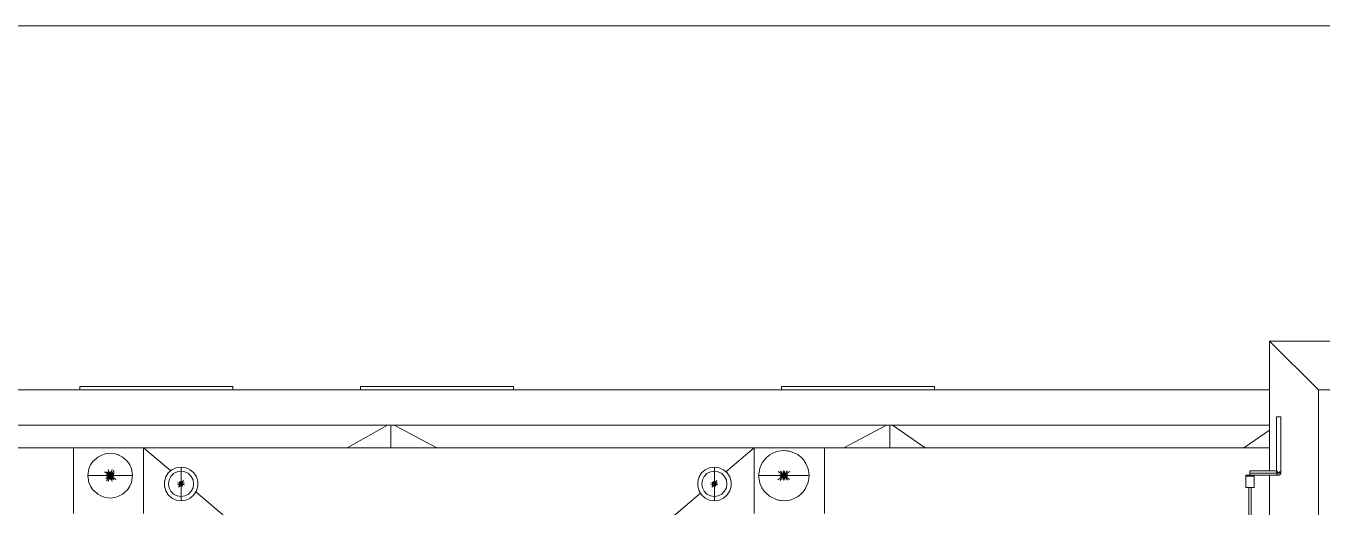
# Model space of a CAD drawing. Header units: inches. Extents: x -578 to 1873, y 397 to 1812.
# Drawn here: x -147.8 to 314, y 1641 to 1812.5 of the extents above; entities that cross this region are included whole.
import ezdxf

# ---------------------------------------------------------------- set-up
doc = ezdxf.new("R2010")
doc.units = ezdxf.units.IN
doc.header["$MEASUREMENT"] = 0
doc.linetypes.add('IMPORT-Dash 1_16_', pattern=[0.125, 0.0625, -0.0625])
for name, color, linetype, lineweight in [('A-FLOR', 192, 'Continuous', 13), ('A-GENM', 13, 'Continuous', 9), ('A-ROOF', 132, 'Continuous', 13), ('A-WALL', 113, 'Continuous', 13), ('E-LITE-EQPM', 33, 'Continuous', 9), ('G-ANNO-SYMB', 111, 'IMPORT-Dash 1_16_', 20), ('L-SITE', 91, 'Continuous', 9), ('Q-SPCQ', 91, 'Continuous', 9)]:
    doc.layers.add(name, color=color, linetype=linetype, lineweight=lineweight)

# ---------------------------------------------------------------- blocks, each defined once
blk = doc.blocks.new('3D Cad File Example_dwg_Ladder - Standard-1476646-_3D_-2975-Level 1')
at = {"layer": 'Q-SPCQ'}
for p, q in [((-13.87, 10.19), (-13.85, 10.19)), ((-13.87, 10.19), (-13.85, 10.19)), ((-13.87, 10.19), (-13.87, 0.75)), ((-13.85, 10.19), (-13.77, 10.19)), ((-13.77, 10.19), (-13.66, 10.19)), ((-13.66, 10.19), (-13.5, 10.19)), ((-13.5, 10.19), (-13.32, 10.19)), ((-13.32, 10.19), (-13.12, 10.19)), ((-13.12, 10.19), (-12.93, 10.19)), ((-13.12, 10.19), (-13.12, 0)), ((-12.93, 10.19), (-12.75, 10.19)), ((-12.59, 10.19), (-12.75, 10.19)), ((-12.59, 10.19), (-12.48, 10.19)), ((-12.48, 10.19), (-12.4, 10.19)), ((-12.4, 10.19), (-12.37, 10.19)), ((-12.4, 10.19), (-12.37, 10.19)), ((-12.37, 8.69), (-12.37, 11.69)), ((-12.37, 11.69), (-12, 11.69)), ((-12, 8.69), (-12, 11.69)), ((-8, 11.69), (-12, 11.69)), ((-8, 8.69), (-8, 11.69)), ((8, 10.56), (-8, 10.56)), ((8, 9.81), (-8, 9.81)), ((8, 8.69), (8, 11.69)), ((8, 11.69), (12, 11.69)), ((12, 8.69), (12, 11.69)), ((12, 11.69), (12.38, 11.69)), ((12.38, 8.69), (12.38, 11.69)), ((12.38, 10.19), (12.4, 10.19)), ((12.38, 10.19), (12.4, 10.19)), ((12.4, 10.19), (12.48, 10.19)), ((12.48, 10.19), (12.59, 10.19)), ((12.75, 10.19), (12.59, 10.19)), ((12.75, 10.19), (12.93, 10.19)), ((12.93, 10.19), (13.13, 10.19)), ((13.13, 10.19), (13.32, 10.19)), ((13.13, 10.19), (13.13, 0)), ((13.32, 10.19), (13.5, 10.19)), ((13.66, 10.19), (13.5, 10.19)), ((13.66, 10.19), (13.77, 10.19)), ((13.85, 10.19), (13.77, 10.19)), ((13.85, 10.19), (13.88, 10.19)), ((13.85, 10.19), (13.88, 10.19)), ((13.88, 10.19), (13.88, 0.75)), ((-12.37, 0), (-12.37, 8.69)), ((-12.37, 8.69), (-12, 8.69)), ((-8, 8.69), (-12, 8.69)), ((8, 8.69), (12, 8.69)), ((12.38, 8.69), (12, 8.69)), ((12.38, 0), (12.38, 8.69)), ((-13.87, 0.75), (-33.13, 0.75)), ((-33.13, 0.72), (-33.13, 0.75)), ((-33.13, 0.75), (-33.13, 0.72)), ((-33.13, 0.65), (-33.13, 0.72)), ((-33.13, 0.53), (-33.13, 0.65)), ((-33.13, 0.53), (-33.13, 0.37)), ((-33.13, 0.19), (-33.13, 0.37)), ((-33.13, 0), (-33.13, 0.19)), ((-33.13, -0.19), (-33.13, 0)), ((-13.85, 0.72), (-13.87, 0.75)), ((-13.87, 0.02), (-13.84, 0.22)), ((-13.85, -0.19), (-13.87, 0.02)), ((-13.85, 0.72), (-13.77, 0.65)), ((-13.84, 0.22), (-13.76, 0.39)), ((-13.67, 0.54), (-13.77, 0.65)), ((-13.55, 0.42), (-13.67, 0.54)), ((-13.41, 0.29), (-13.55, 0.42)), ((-13.41, 0.69), (-13.54, 0.62)), ((-13.54, 0.63), (-13.54, 0.62)), ((-13.41, 0.69), (-13.27, 0.74)), ((-13.27, 0.14), (-13.41, 0.29)), ((-13.12, 0), (-13.27, 0.14)), ((-13.12, 0), (-13.26, -0.14)), ((-13.12, -0.75), (-13.12, 0)), ((-12.93, 0.72), (-12.75, 0.65)), ((-12.75, 0.65), (-12.59, 0.53)), ((-12.59, 0.53), (-12.48, 0.37)), ((-12.5, 0.42), (-12.48, 0.37)), ((-12.48, 0.37), (-12.4, 0.19)), ((-12.37, 0), (-12.4, 0.19)), ((-12.37, 0), (-12.4, -0.19)), ((12.38, 0), (12.4, 0.19)), ((12.4, -0.19), (12.38, 0)), ((12.4, 0.19), (12.48, 0.37)), ((12.48, 0.37), (12.59, 0.53)), ((12.5, 0.42), (12.48, 0.37)), ((12.59, 0.53), (12.75, 0.65)), ((12.75, 0.65), (12.93, 0.72)), ((13.13, 0), (13.27, 0.14)), ((13.13, -0.75), (13.13, 0)), ((13.26, -0.14), (13.13, 0)), ((13.27, 0.74), (13.41, 0.69)), ((13.41, 0.29), (13.27, 0.14)), ((13.41, 0.69), (13.54, 0.62)), ((13.41, 0.29), (13.55, 0.42)), ((13.55, 0.42), (13.67, 0.54)), ((13.67, 0.54), (13.77, 0.65)), ((13.85, 0.72), (13.77, 0.65)), ((13.88, 0.75), (13.85, 0.72)), ((13.88, 0.75), (33.13, 0.75)), ((33.13, 0.72), (33.13, 0.75)), ((33.13, 0.75), (33.13, 0.72)), ((33.13, 0.72), (33.13, 0.65)), ((33.13, 0.65), (33.13, 0.53)), ((33.13, 0.53), (33.13, 0.37)), ((33.13, 0.19), (33.13, 0.37)), ((33.13, 0.19), (33.13, 0)), ((33.13, -0.19), (33.13, 0)), ((-33.13, -0.19), (-33.13, -0.38)), ((-33.13, -0.53), (-33.13, -0.38)), ((-33.13, -0.53), (-33.13, -0.65)), ((-33.13, -0.72), (-33.13, -0.65)), ((-33.13, -0.75), (-33.13, -0.72)), ((-33.13, -0.75), (-33.13, -0.72)), ((-13.12, -0.75), (-33.13, -0.75)), ((-13.78, -0.37), (-13.85, -0.19)), ((-13.67, -0.51), (-13.78, -0.37)), ((-13.55, -0.62), (-13.67, -0.51)), ((-13.66, -0.53), (-13.53, -0.41)), ((-13.66, -0.53), (-13.61, -0.48)), ((-13.54, -0.63), (-13.66, -0.53)), ((-13.61, -0.57), (-13.66, -0.53)), ((-13.6, -0.57), (-13.66, -0.53)), ((-13.61, -0.48), (-13.53, -0.41)), ((-13.54, -0.63), (-13.61, -0.57)), ((-13.55, -0.61), (-13.6, -0.57)), ((-13.55, -0.61), (-13.5, -0.65)), ((-13.54, -0.62), (-13.55, -0.62)), ((-13.41, -0.69), (-13.55, -0.62)), ((-13.4, -0.28), (-13.53, -0.41)), ((-13.53, -0.63), (-13.5, -0.65)), ((-13.4, -0.7), (-13.5, -0.65)), ((-13.32, -0.72), (-13.5, -0.65)), ((-13.47, -0.66), (-13.4, -0.7)), ((-13.36, -0.71), (-13.42, -0.69)), ((-13.42, -0.69), (-13.36, -0.71)), ((-13.27, -0.74), (-13.41, -0.69)), ((-13.26, -0.14), (-13.4, -0.28)), ((-13.32, -0.72), (-13.4, -0.7)), ((-13.35, -0.71), (-13.4, -0.7)), ((-13.32, -0.72), (-13.26, -0.74)), ((-13.12, -0.75), (-13.32, -0.72)), ((-13.12, -0.75), (-13.27, -0.74)), ((-13.12, -0.75), (-13.26, -0.74)), ((-13.12, -0.75), (-13.26, -0.74)), ((-12.93, -0.72), (-13.12, -0.75)), ((-12.75, -0.65), (-12.93, -0.72)), ((-12.75, -0.65), (-12.59, -0.53)), ((-12.48, -0.38), (-12.59, -0.53)), ((-12.4, -0.19), (-12.48, -0.38)), ((12.48, -0.38), (12.4, -0.19)), ((12.59, -0.53), (12.48, -0.38)), ((12.75, -0.65), (12.59, -0.53)), ((12.93, -0.72), (12.75, -0.65)), ((13.13, -0.75), (12.93, -0.72)), ((13.32, -0.72), (13.13, -0.75)), ((13.27, -0.74), (13.13, -0.75)), ((13.13, -0.75), (13.26, -0.74)), ((13.13, -0.75), (13.26, -0.74)), ((13.13, -0.75), (33.13, -0.75)), ((13.4, -0.28), (13.26, -0.14)), ((13.32, -0.72), (13.26, -0.74)), ((13.5, -0.65), (13.32, -0.72)), ((13.4, -0.7), (13.32, -0.72)), ((13.4, -0.7), (13.35, -0.71)), ((13.53, -0.41), (13.4, -0.28)), ((13.5, -0.65), (13.4, -0.7)), ((13.47, -0.66), (13.4, -0.7)), ((13.55, -0.61), (13.5, -0.65)), ((13.5, -0.65), (13.53, -0.63)), ((13.66, -0.53), (13.53, -0.41)), ((13.53, -0.41), (13.61, -0.48)), ((13.53, -0.63), (13.66, -0.53)), ((13.53, -0.63), (13.61, -0.57)), ((13.55, -0.61), (13.6, -0.57)), ((13.65, -0.53), (13.59, -0.58)), ((13.6, -0.57), (13.66, -0.53)), ((13.66, -0.53), (13.61, -0.48)), ((13.61, -0.57), (13.66, -0.53)), ((33.13, -0.19), (33.13, -0.38)), ((33.13, -0.53), (33.13, -0.38)), ((33.13, -0.53), (33.13, -0.65)), ((33.13, -0.65), (33.13, -0.72)), ((33.13, -0.72), (33.13, -0.75)), ((33.13, -0.75), (33.13, -0.72))]:
    blk.add_line(p, q, dxfattribs=at)
blk = doc.blocks.new('3D Cad File Example_dwg_Sculpture - 16 D x 16 H-1407580-_3D_-2998-Level 1')
at = {"layer": 'L-SITE'}
for p, q in [((-6.19, 5.07), (-7.03, 3.81)), ((-6.19, 5.07), (-4.81, 6.26)), ((-4.38, 6.59), (-4.81, 6.26)), ((-4.38, 6.59), (-3.01, 7.34)), ((-3.01, 7.34), (-1.7, 7.82)), ((-1.7, 7.82), (0.02, 8)), ((1.75, 7.81), (0.02, 8)), ((2.95, 7.35), (1.75, 7.81)), ((2.95, 7.35), (3.06, 7.3)), ((4.4, 6.58), (3.06, 7.3)), ((4.4, 6.58), (4.8, 6.27)), ((6.19, 5.06), (4.8, 6.27)), ((6.19, 5.06), (7.03, 3.81)), ((-7.94, 0), (-7.63, 2.42)), ((-7.94, 0), (-7.63, -2.42)), ((-7.48, 0), (-7.94, 0)), ((-7.75, 1.5), (-7.63, 2.42)), ((-7.63, 2.42), (-7.03, 3.81)), ((-7.48, 0), (-6.58, 0)), ((-6.58, 0), (-5.3, 0)), ((-3.72, 0), (-5.3, 0)), ((-3.72, 0), (-1.91, 0)), ((0, 0), (-2.05, 1.4)), ((0, 0), (-1.91, 0)), ((0, 0), (-1.52, -1)), ((0, 0), (-1.36, 0.44)), ((0, 0), (-1.36, -1.8)), ((0, 0), (-1.35, -0.43)), ((0, 0), (-1.3, 1.34)), ((0, 0), (-0.87, 1.4)), ((0, 0), (-0.68, 2.14)), ((0, 0), (-0.68, -2.14)), ((0, 0), (0.68, 2.14)), ((0, 0), (1.36, 1.8)), ((0, 0), (0, 1.45)), ((0, 0), (1.52, 1)), ((1.35, 0.43), (0, 0)), ((1.91, 0), (0, 0)), ((0, 0), (0.68, -2.14)), ((0, 0), (0, -1.45)), ((0, 0), (2.05, -1.4)), ((0, 0), (0.87, -1.4)), ((0, 0), (1.36, -0.44)), ((0, 0), (1.3, -1.34)), ((1.91, 0), (3.72, 0)), ((5.3, 0), (3.72, 0)), ((6.58, 0), (5.3, 0)), ((6.58, 0), (7.48, 0)), ((7.63, 2.42), (7.03, 3.81)), ((7.48, 0), (7.94, 0)), ((7.63, 2.42), (7.75, 1.5)), ((7.63, 2.42), (7.94, 0)), ((7.94, 0), (7.63, -2.42)), ((-7.75, -1.5), (-7.63, -2.42)), ((-7.63, -2.42), (-7.03, -3.81)), ((-6.19, -5.06), (-7.03, -3.81)), ((6.19, -5.07), (7.03, -3.81)), ((7.63, -2.42), (7.03, -3.81)), ((7.75, -1.5), (7.63, -2.42)), ((-6.19, -5.06), (-4.8, -6.27)), ((-4.4, -6.58), (-4.8, -6.27)), ((-4.4, -6.58), (-3.06, -7.3)), ((-2.95, -7.35), (-3.06, -7.3)), ((-2.95, -7.35), (-1.75, -7.81)), ((-1.75, -7.81), (-0.02, -8)), ((1.7, -7.82), (-0.02, -8)), ((3.01, -7.34), (1.7, -7.82)), ((4.38, -6.59), (3.01, -7.34)), ((4.38, -6.59), (4.81, -6.26)), ((6.19, -5.07), (4.81, -6.26))]:
    blk.add_line(p, q, dxfattribs=at)
blk = doc.blocks.new('3D Cad File Example_dwg_Sculpture - 18 D x 16 H-1407582-_3D_-2999-Level 1')
at = {"layer": 'L-SITE'}
for p, q in [((-6.93, 5.67), (-7.7, 4.55)), ((-6.93, 5.67), (-6.16, 6.46)), ((-6.16, 6.46), (-5.03, 7.39)), ((-4.16, 7.9), (-5.03, 7.39)), ((-4.16, 7.9), (-2.61, 8.57)), ((-2.61, 8.57), (-2.02, 8.69)), ((-2.02, 8.69), (-0.05, 8.96)), ((2.4, 8.65), (-0.05, 8.96)), ((2.4, 8.65), (0.05, 8.94)), ((2.01, 8.7), (0.05, 8.94)), ((2.4, 8.65), (2.01, 8.7)), ((2.4, 8.65), (4.94, 7.47)), ((5.08, 7.38), (4.94, 7.47)), ((5.08, 7.38), (6.37, 6.28)), ((6.98, 5.57), (6.37, 6.28)), ((6.98, 5.57), (7.87, 4.31)), ((-8.74, 1.88), (-9, 0)), ((-9, 0), (-8.72, -1.99)), ((-8.77, 0), (-9, 0)), ((-8.77, 0), (-8.11, 0)), ((-8.74, 1.88), (-8.52, 2.71)), ((-8.52, 2.71), (-7.85, 4.26)), ((-8.11, 0), (-7.04, 0)), ((-7.85, 4.26), (-7.7, 4.55)), ((-7.04, 0), (-5.61, 0)), ((-5.61, 0), (-3.9, 0)), ((-3.9, 0), (-2, 0)), ((0, 0), (-2.13, -1.46)), ((0, 0), (-2, 0)), ((0, 0), (-1.99, 1.42)), ((0, 0), (-1.41, -0.44)), ((0, 0), (-1.39, 0.43)), ((0, 0), (-1.34, -1.7)), ((0, 0), (-1.24, 1.64)), ((0, 0), (-0.29, 1.42)), ((0, 0), (-0.29, -1.42)), ((0, 0), (0, 1.78)), ((1.34, 1.7), (0, 0)), ((2.13, 1.46), (0, 0)), ((0, 0), (0.29, 1.42)), ((1.41, 0.44), (0, 0)), ((2, 0), (0, 0)), ((0, 0), (1.39, -0.43)), ((0, 0), (1.99, -1.42)), ((0, 0), (0, -1.78)), ((0, 0), (0.29, -1.42)), ((0, 0), (1.24, -1.64)), ((3.9, 0), (2, 0)), ((3.9, 0), (5.61, 0)), ((7.04, 0), (5.61, 0)), ((7.04, 0), (8.11, 0)), ((7.87, 4.31), (8.53, 2.69)), ((8.11, 0), (8.77, 0)), ((8.53, 2.69), (8.72, 1.99)), ((8.72, 1.99), (9, 0)), ((9, 0), (8.74, -1.88)), ((8.77, 0), (9, 0)), ((-8.53, -2.69), (-8.72, -1.99)), ((-7.87, -4.31), (-8.53, -2.69)), ((-7.87, -4.31), (-6.98, -5.57)), ((6.93, -5.67), (7.7, -4.55)), ((7.85, -4.26), (7.7, -4.55)), ((8.52, -2.71), (7.85, -4.26)), ((8.74, -1.88), (8.52, -2.71)), ((-6.98, -5.57), (-6.37, -6.28)), ((-5.08, -7.38), (-6.37, -6.28)), ((-5.08, -7.38), (-4.94, -7.47)), ((-2.4, -8.65), (-4.94, -7.47)), ((-2.4, -8.65), (0.05, -8.96)), ((-2.4, -8.65), (-2.01, -8.7)), ((-2.4, -8.65), (-0.05, -8.94)), ((-2.01, -8.7), (-0.05, -8.94)), ((2.02, -8.69), (0.05, -8.96)), ((2.61, -8.57), (2.02, -8.69)), ((4.16, -7.9), (2.61, -8.57)), ((4.16, -7.9), (5.03, -7.39)), ((6.16, -6.46), (5.03, -7.39)), ((6.93, -5.67), (6.16, -6.46))]:
    blk.add_line(p, q, dxfattribs=at)
blk = doc.blocks.new('3D Cad File Example_dwg_Trim-Window-Exterior-Flat - Picture Frame-2203952-_3D_-3527-Level 1')
at = {"layer": 'A-GENM'}
for p, q in [((-721.75, 514.25), (-776.25, 514.25)), ((-776.25, 514.25), (-776.25, 513)), ((-721.75, 514.25), (-721.75, 513))]:
    blk.add_line(p, q, dxfattribs=at)
blk = doc.blocks.new('3D Cad File Example_dwg_Bollard Light - Incandescent - 120V-2052859-_3D_-3531-Level 1')
at = {"layer": 'E-LITE-EQPM'}
for p, q in [((-7.74, 0.55), (-9.03, -0.57)), ((-6.19, 1.26), (-7.74, 0.55)), ((-6.19, 1.26), (-4.5, 1.5)), ((-4.5, 0), (-5.89, -0.22)), ((-4.5, 0), (-5.89, -0.22)), ((-4.5, 1.5), (-2.81, 1.26)), ((-4.5, 0), (-4.5, 1.5)), ((-4.5, 0), (-3.11, -0.22)), ((-4.5, 0), (-4.5, -0.22)), ((-4.5, 0), (-3.11, -0.22)), ((-1.26, 0.55), (-2.81, 1.26)), ((0.03, -0.57), (-1.26, 0.55)), ((-10.44, -3.65), (-9.96, -2.01)), ((-10.44, -5.35), (-10.44, -3.65)), ((-9.03, -0.57), (-9.96, -2.01)), ((-8.78, -3.11), (-9, -4.5)), ((-8.78, -3.11), (-9, -4.5)), ((-9, -4.5), (-8.78, -5.89)), ((-9, -4.5), (-8.78, -5.89)), ((-8.14, -1.85), (-8.78, -3.11)), ((-8.14, -1.85), (-8.78, -3.11)), ((-8.14, -1.85), (-7.15, -0.86)), ((-8.14, -1.85), (-7.15, -0.86)), ((-5.89, -0.22), (-7.15, -0.86)), ((-5.89, -0.22), (-7.15, -0.86)), ((-4.5, -4.5), (-5.7, -4.12)), ((-4.5, -4.5), (-5.7, -4.88)), ((-4.5, -4.5), (-5.42, -5.67)), ((-4.5, -4.5), (-5.31, -4.5)), ((-4.5, -4.5), (-5.29, -4.96)), ((-4.5, -4.5), (-5.28, -4.04)), ((-4.5, -4.5), (-5.15, -3.9)), ((-4.5, -4.5), (-5.15, -5.1)), ((-4.5, -4.5), (-4.94, -3.58)), ((-4.5, -4.5), (-4.94, -5.42)), ((-4.5, -0.86), (-4.5, -0.22)), ((-4.5, -0.86), (-4.5, -1.85)), ((-4.5, -3.11), (-4.5, -1.85)), ((-4.5, -4.5), (-4.5, -3.11)), ((-4.5, -4.5), (-3.58, -3.33)), ((-4.5, -4.5), (-4.06, -3.58)), ((-4.5, -4.5), (-3.85, -3.9)), ((-4.5, -4.5), (-3.71, -4.04)), ((-4.5, -4.5), (-3.3, -4.12)), ((-4.5, -4.5), (-4.5, -5.89)), ((-4.5, -4.5), (-3.69, -4.5)), ((-4.5, -4.5), (-3.72, -4.96)), ((-4.5, -4.5), (-3.3, -4.88)), ((-4.5, -4.5), (-4.06, -5.42)), ((-4.5, -4.5), (-3.85, -5.1)), ((-1.85, -0.86), (-3.11, -0.22)), ((-1.85, -0.86), (-3.11, -0.22)), ((-0.86, -1.85), (-1.85, -0.86)), ((-0.86, -1.85), (-1.85, -0.86)), ((-0.22, -3.11), (-0.86, -1.85)), ((-0.22, -3.11), (-0.86, -1.85)), ((0, -4.5), (-0.22, -3.11)), ((0, -4.5), (-0.22, -3.11)), ((-0.22, -5.89), (0, -4.5)), ((-0.22, -5.89), (0, -4.5)), ((0.96, -2.01), (0.03, -0.57)), ((1.44, -3.65), (0.96, -2.01)), ((1.44, -5.35), (1.44, -3.65)), ((-9.96, -6.99), (-10.44, -5.35)), ((-9.03, -8.43), (-9.96, -6.99)), ((-7.74, -9.55), (-9.03, -8.43)), ((-8.14, -7.15), (-8.78, -5.89)), ((-8.14, -7.15), (-8.78, -5.89)), ((-8.14, -7.15), (-7.15, -8.14)), ((-8.14, -7.15), (-7.15, -8.14)), ((-7.15, -8.14), (-5.89, -8.78)), ((-7.15, -8.14), (-5.89, -8.78)), ((-4.5, -9), (-5.89, -8.78)), ((-4.5, -9), (-5.89, -8.78)), ((-4.5, -7.15), (-4.5, -5.89)), ((-4.5, -8.14), (-4.5, -7.15)), ((-4.5, -8.78), (-4.5, -8.14)), ((-4.5, -9), (-3.11, -8.78)), ((-4.5, -8.78), (-4.5, -9)), ((-4.5, -9), (-3.11, -8.78)), ((-4.5, -9), (-4.5, -10.5)), ((-3.11, -8.78), (-1.85, -8.14)), ((-3.11, -8.78), (-1.85, -8.14)), ((-0.86, -7.15), (-1.85, -8.14)), ((-0.86, -7.15), (-1.85, -8.14)), ((0.03, -8.43), (-1.26, -9.55)), ((-0.86, -7.15), (-0.22, -5.89)), ((-0.86, -7.15), (-0.22, -5.89)), ((0.03, -8.43), (0.96, -6.99)), ((0.96, -6.99), (1.44, -5.35)), ((-6.19, -10.26), (-7.74, -9.55)), ((-4.5, -10.5), (-6.19, -10.26)), ((-4.5, -10.5), (-2.81, -10.26)), ((-2.81, -10.26), (-1.26, -9.55))]:
    blk.add_line(p, q, dxfattribs=at)
blk = doc.blocks.new('3D Cad File Example_dwg-2744-Level 1')
at = {"layer": 'A-FLOR'}
for p, q in [((-1183.87, 492.38), (-1028.5, 492.38)), ((-1028.5, 469), (-1028.5, 492.38)), ((-1028.5, 492.38), (-1003.5, 492.38)), ((-786, 492.38), (-1003.5, 492.38)), ((-1003.5, 469), (-1003.5, 492.38)), ((-1003.5, 492.38), (-993.85, 484.21)), ((-786, 492.38), (-796.1, 483.84)), ((-786, 469), (-786, 492.38)), ((-786, 492.38), (-761, 492.38)), ((-761, 469), (-761, 492.38)), ((-602.38, 492.38), (-761, 492.38)), ((-984.95, 476.69), (-894.75, 400.41)), ((-805.12, 476.21), (-894.75, 400.41))]:
    blk.add_line(p, q, dxfattribs=at)
at = {"layer": 'A-ROOF'}
for p, q in [((-931.01, 492.38), (-916.62, 500.38)), ((-915.5, 492.38), (-915.5, 500.38)), ((-914.3, 500.38), (-899.01, 492.38)), ((-754.12, 492.38), (-738.82, 500.38)), ((-737.63, 492.38), (-737.63, 500.38)), ((-725.04, 492.38), (-736.71, 500.38)), ((-611.59, 492.38), (-602.38, 498.69))]:
    blk.add_line(p, q, dxfattribs=at)
at = {"layer": 'A-WALL', "color": 103, "lineweight": 9}
for p, q in [((-467.12, 530.38), (-602.38, 530.38)), ((-602.38, 530.38), (-602.38, 484.13)), ((-602.38, 530.38), (-585, 513)), ((-602.38, 530.38), (-585, 513)), ((-1190.13, 513), (-602.38, 513)), ((-484.5, 513), (-585, 513)), ((-585, 513), (-585, 416.75)), ((-1190.13, 500.38), (-602.38, 500.38)), ((-602.38, 482.63), (-602.38, 457.88))]:
    blk.add_line(p, q, dxfattribs=at)
at = {"layer": 'G-ANNO-SYMB'}
blk.add_line((-1475.6, 642.7), (975.4, 642.7), dxfattribs=at)
at = {"layer": 'G-ANNO-SYMB', "flags": 128}
blk.add_lwpolyline([(-1475.6, -772.42), (975.4, -772.42), (975.4, 642.7), (-1475.6, 642.7)], close=True, dxfattribs=at)
for name, p in [('3D Cad File Example_dwg_Trim-Window-Exterior-Flat - Picture Frame-2203952-_3D_-3527-Level 1', (-250, 0)), ('3D Cad File Example_dwg_Trim-Window-Exterior-Flat - Picture Frame-2203952-_3D_-3527-Level 1', (-150, 0)), ('3D Cad File Example_dwg_Trim-Window-Exterior-Flat - Picture Frame-2203952-_3D_-3527-Level 1', (0, 0)), ('3D Cad File Example_dwg_Sculpture - 16 D x 16 H-1407580-_3D_-2998-Level 1', (-1015.42, 482.46)), ('3D Cad File Example_dwg_Sculpture - 18 D x 16 H-1407582-_3D_-2999-Level 1', (-775.42, 482.46)), ('3D Cad File Example_dwg_Bollard Light - Incandescent - 120V-2052859-_3D_-3531-Level 1', (-985.69, 484.02)), ('3D Cad File Example_dwg_Bollard Light - Incandescent - 120V-2052859-_3D_-3531-Level 1', (-795.69, 484.02))]:
    blk.add_blockref(name, p)
at = {"rotation": 90}
blk.add_blockref('3D Cad File Example_dwg_Ladder - Standard-1476646-_3D_-2975-Level 1', (-599.19, 470.25), dxfattribs=at)

msp = doc.modelspace()

# ---------------------------------------------------------------- block references
at = {"layer": 'A-WALL', "color": 30, "lineweight": 9}
msp.add_blockref('3D Cad File Example_dwg-2744-Level 1', (897.69, 1169.79), dxfattribs=at)

doc.saveas('drawing.dxf')
